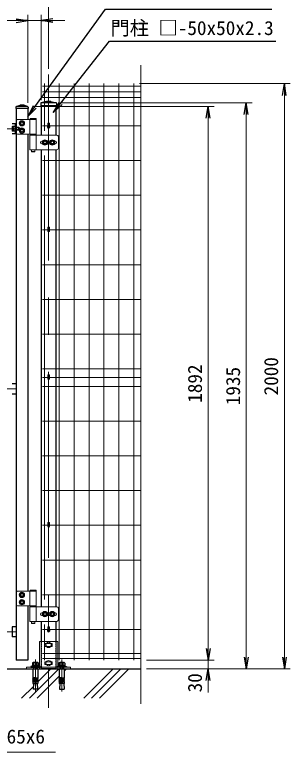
# Model space of a CAD drawing. Units: millimetres, scale not verified. Extents: x -6052 to 2348, y -2970 to 2970.
# Drawn here: x -4192 to -3252, y -892 to 1628 of the extents above; entities that cross this region are included whole.
import ezdxf
from ezdxf.enums import TextEntityAlignment as Align

# ---------------------------------------------------------------- set-up
doc = ezdxf.new("R2010")
doc.units = ezdxf.units.MM
doc.header["$LTSCALE"] = 20
for name, pattern in [('DASHED', [7.5, 6, -1.5]), ('USER1', [50.8, 31.75, -6.35, 6.35, -6.35]), ('USER3', [0.375, 0.25, -0.125])]:
    doc.linetypes.add(name, pattern=pattern)
for name, color, linetype, lineweight in [('0-0_Defpoints', 7, 'Continuous', 25), ('0-2_D-STR-TXT', 7, 'Continuous', 13), ('0-3_D-STR1', 1, 'Continuous', 25), ('0-4_D-BMK', 2, 'USER1', 13), ('0-5_D-STR-DIM', 7, 'Continuous', 13), ('0-6_0', 7, 'Continuous', 25), ('0-7_D-STR3', 3, 'Continuous', 13), ('0-8_D-STR2', 7, 'Continuous', 13), ('0-A_D-DCR-HCH', 7, 'Continuous', 13), ('0-B_D-BGD', 7, 'Continuous', 25)]:
    doc.layers.add(name, color=color, linetype=linetype, lineweight=lineweight)
doc.styles.add('ＭＳ ゴシック', font='')
doc.styles.get('ＭＳ ゴシック').set_extended_font_data('MS Gothic')

# ---------------------------------------------------------------- blocks, each defined once
blk = doc.blocks.new('_Open')
at = {"layer": '0-6_0'}
blk.add_line((-20, 3.33), (0, 0), dxfattribs=at)
blk.add_lwpolyline([(-20, -3.33), (0, 0), (-20, 0)], dxfattribs=at)
blk = doc.blocks.new('A$Cd95602ae')
at = {"layer": '0-0_Defpoints'}
for p, q in [((-196.8, 129.6), (-196.8, -129.6)), ((-196.8, 90.9), (-196.8, -90.9)), ((-196.8, 90.9), (-98.4, 90.9)), ((-196.8, 45.5), (-98.4, 45.5)), ((-177.2, 157.5), (-177.2, -157.5)), ((-98.4, 90.9), (-98.4, -90.9)), ((267.2, 98.4), (0, 98.4)), ((299.7, 65.9), (0, 65.9)), ((267.2, -98.4), (267.2, 98.4)), ((299.7, 65.9), (267.2, 98.4)), ((299.7, -65.9), (299.7, 65.9)), ((-196.8, -45.5), (-98.4, -45.5)), ((-196.8, -90.9), (-98.4, -90.9)), ((299.7, -65.9), (0, -65.9)), ((267.2, -98.4), (0, -98.4)), ((299.7, -65.9), (267.2, -98.4))]:
    blk.add_line(p, q, dxfattribs=at)
for points in [[(0, 157.5), (0, -157.5), (-177.2, -157.5), (-196.8, -129.6)], [(0, 157.5), (-177.2, 157.5), (-196.8, 129.6)]]:
    blk.add_lwpolyline(points, dxfattribs=at)
blk = doc.blocks.new('U16')
at = {"layer": '0-0_Defpoints'}
for p, q in [((17810, 37265), (17810, 36565)), ((17856, 37265), (17856, 36565))]:
    blk.add_line(p, q, dxfattribs=at)
at = {"layer": '0-3_D-STR1'}
for p, q in [((17860, 38392), (17860, 38300)), ((17893.9, 38437.9), (18160, 38520)), ((18659.2, 38440), (17908, 38440)), ((18400, 38520), (18160, 38520)), ((18666.2, 38437.9), (18400, 38520)), ((18700, 38392), (18700, 38300)), ((18700, 38300), (17860, 38300)), ((17880, 38300), (17880, 600)), ((18680, 38300), (18680, 37540)), ((17880, 37265), (17620, 37265)), ((17880, 36565), (17620, 36565)), ((18680, 36540), (18680, 5310)), ((17880, 19485), (17620, 19485)), ((17880, 18785), (17620, 18785)), ((18680, 4310), (18680, 600)), ((17880, 2185), (17620, 2185)), ((18680, 600), (17880, 600))]:
    blk.add_line(p, q, dxfattribs=at)
blk.add_lwpolyline([(17880, 2885), (17620, 2885), (17620, 2185)], dxfattribs=at)
for centre, start, end in [((17908, 38392), 90, 180), ((18652, 38392), 0, 72.84994)]:
    blk.add_arc(centre, 48, start, end, dxfattribs=at)
at = {"layer": '0-4_D-BMK'}
for p, q in [((1000, 36915), (17880, 36915)), ((1000, 19135), (17880, 19135)), ((1000, 2535), (17880, 2535))]:
    blk.add_line(p, q, dxfattribs=at)
at = {"layer": '0-7_D-STR3'}
for p, q in [((17880, 37440), (17880, 36640)), ((19260, 37540), (17980, 37540)), ((18828, 37540), (18828, 36540)), ((18864, 37620), (18844, 37600)), ((19244, 37540), (18844, 37540)), ((19224, 37620), (18864, 37620)), ((19224, 37620), (19244, 37600)), ((19244, 37600), (19244, 37540)), ((19260, 37540), (19260, 36540)), ((17980, 36540), (19260, 36540)), ((18828, 36480), (18828, 35480)), ((20668, 36480), (18828, 36480)), ((18834, 36540), (19254, 36540)), ((18834, 36540), (18834, 36480)), ((18834, 36480), (19254, 36480)), ((19254, 36540), (19254, 36480)), ((19260, 36480), (19260, 35480)), ((20768, 36380), (20768, 35580)), ((19550, 35980), (19550.2, 35980)), ((19640, 36070), (19694.1, 36070)), ((19640, 35890), (19694.1, 35890)), ((20005.9, 36070), (20194.1, 36070)), ((20005.9, 35890), (20194.1, 35890)), ((20505.9, 36070), (20560, 36070)), ((20505.9, 35890), (20560, 35890)), ((20650, 35980), (20650.2, 35980)), ((20668, 35480), (18828, 35480)), ((18924, 35480), (18924, 35360)), ((19164, 35360), (18924, 35360)), ((18944, 35340), (18924, 35360)), ((19144, 35340), (18944, 35340)), ((19144, 35340), (19164, 35360)), ((19164, 35480), (19164, 35360)), ((17880, 5210), (17880, 4410)), ((19260, 5310), (17980, 5310)), ((18828, 5310), (18828, 4310)), ((18864, 5390), (18844, 5370)), ((19244, 5310), (18844, 5310)), ((19224, 5390), (18864, 5390)), ((19224, 5390), (19244, 5370)), ((19244, 5370), (19244, 5310)), ((19260, 5310), (19260, 4310)), ((17980, 4310), (19260, 4310)), ((18828, 4250), (18828, 3250)), ((18828, 4250), (20668, 4250)), ((18834, 4310), (18834, 4250)), ((18834, 4310), (19254, 4310)), ((18834, 4250), (19254, 4250)), ((19254, 4310), (19254, 4250)), ((19260, 4250), (19260, 3250)), ((20768, 4150), (20768, 3350)), ((19550, 3750), (19550.2, 3750)), ((19640, 3840), (19694.1, 3840)), ((19640, 3660), (19694.1, 3660)), ((20005.9, 3840), (20194.1, 3840)), ((20005.9, 3660), (20194.1, 3660)), ((20505.9, 3840), (20560, 3840)), ((20505.9, 3660), (20560, 3660)), ((20650, 3750), (20650.2, 3750)), ((20668, 3250), (18828, 3250)), ((18924, 3250), (18924, 3130)), ((18944, 3110), (18924, 3130)), ((19164, 3130), (18924, 3130)), ((19144, 3110), (18944, 3110)), ((19144, 3110), (19164, 3130)), ((19164, 3250), (19164, 3130))]:
    blk.add_line(p, q, dxfattribs=at)
for points in [[(18280, 37452), (18139.7, 37371), (18139.7, 37209), (18280, 37128), (18420.3, 37209), (18420.3, 37371)], [(18280, 36952), (18139.7, 36871), (18139.7, 36709), (18280, 36628), (18420.3, 36709), (18420.3, 36871)], [(19850, 36142), (19709.7, 36061), (19709.7, 35899), (19850, 35818), (19990.3, 35899), (19990.3, 36061)], [(20350, 36142), (20209.7, 36061), (20209.7, 35899), (20350, 35818), (20490.3, 35899), (20490.3, 36061)], [(18280, 5222), (18139.7, 5141), (18139.7, 4979), (18280, 4898), (18420.3, 4979), (18420.3, 5141)], [(18280, 4722), (18139.7, 4641), (18139.7, 4479), (18280, 4398), (18420.3, 4479), (18420.3, 4641)], [(19850, 3912), (19709.7, 3831), (19709.7, 3669), (19850, 3588), (19990.3, 3669), (19990.3, 3831)], [(20350, 3912), (20209.7, 3831), (20209.7, 3669), (20350, 3588), (20490.3, 3669), (20490.3, 3831)]]:
    blk.add_lwpolyline(points, close=True, dxfattribs=at)
for points in [[(19244, 37600), (18844, 37600), (18844, 37540)], [(19244, 5370), (18844, 5370), (18844, 5310)]]:
    blk.add_lwpolyline(points, dxfattribs=at)
for centre, radius in [((18280, 37290), 180), ((18280, 37290), 140.7), ((18280, 37290), 90), ((18280, 37290), 80), ((18280, 36790), 180), ((18280, 36790), 140.7), ((18280, 36790), 90), ((18280, 36790), 80), ((19850, 35980), 180), ((19850, 35980), 140.7), ((19850, 35980), 90), ((19850, 35980), 80), ((20350, 35980), 180), ((20350, 35980), 140.7), ((20350, 35980), 90), ((20350, 35980), 80), ((18280, 5060), 180), ((18280, 5060), 140.7), ((18280, 5060), 90), ((18280, 5060), 80), ((18280, 4560), 180), ((18280, 4560), 140.7), ((18280, 4560), 90), ((18280, 4560), 80), ((19850, 3750), 180), ((19850, 3750), 140.7), ((19850, 3750), 90), ((19850, 3750), 80), ((20350, 3750), 180), ((20350, 3750), 140.7), ((20350, 3750), 90), ((20350, 3750), 80)]:
    blk.add_circle(centre, radius, dxfattribs=at)
for centre, radius, start, end in [((17980, 37440), 100, 90, 180), ((17980, 36640), 100, 180, 270), ((20668, 36380), 100, 0, 90), ((19640, 35980), 90, 90, 180), ((19640, 35980), 90, 180, 270), ((20560, 35980), 90, 0, 90), ((20560, 35980), 90, 270, 0), ((20668, 35580), 100, 270, 0), ((17980, 5210), 100, 90, 180), ((17980, 4410), 100, 180, 270), ((20668, 4150), 100, 0, 90), ((19640, 3750), 90, 90, 180), ((19640, 3750), 90, 180, 270), ((20560, 3750), 90, 0, 90), ((20560, 3750), 90, 270, 0), ((20668, 3350), 100, 270, 0)]:
    blk.add_arc(centre, radius, start, end, dxfattribs=at)
at = {"layer": '0-5_D-STR-DIM'}
blk.add_blockref('A$Cd95602ae', (17810, 36915), dxfattribs=at)
blk = doc.blocks.new('MLeader2')
at = {"layer": '0-2_D-STR-TXT', "lineweight": 25}
blk.add_line((-4118.54, 1309.35), (-4147.41, 1280.86), dxfattribs=at)
for points in [[(-4123.94, 1313.26), (-3881.78, 1647.67), (-3328.83, 1647.67), (-3314.51, 1647.67)], [(-4129.34, 1317.17), (-4147.41, 1280.86), (-4123.94, 1313.26)]]:
    blk.add_lwpolyline(points, dxfattribs=at)
blk = doc.blocks.new('MLeader3')
at = {"layer": '0-2_D-STR-TXT', "lineweight": 25}
blk.add_line((-4030.35, 1321.45), (-4060.3, 1294.11), dxfattribs=at)
for points in [[(-4035.59, 1325.57), (-3868.79, 1537.98), (-3315.84, 1537.98), (-3301.52, 1537.98)], [(-4040.84, 1329.68), (-4060.3, 1294.11), (-4035.59, 1325.57)]]:
    blk.add_lwpolyline(points, dxfattribs=at)

msp = doc.modelspace()

# ---------------------------------------------------------------- linework, layer by layer
at = {"layer": '0-2_D-STR-TXT'}
msp.add_lwpolyline([(-5013.58, -643.43), (-5031.41, -607.01), (-5008.16, -639.56), (-4828.11, -891.62), (-4053.27, -891.62)], dxfattribs=at)
at = {"layer": '0-3_D-STR1'}
for p, q in [((-4103.25, 1325.99), (-4103.41, 1316.99)), ((-4103.25, 1325.99), (-4103.41, 1316.99)), ((-4103.41, 1316.99), (-4049.41, 1316.99)), ((-4049.41, 1316.99), (-4103.41, 1316.99)), ((-4083.91, 1331.99), (-4101.7, 1327.9)), ((-4083.91, 1331.99), (-4101.7, 1327.9)), ((-4101.41, 1316.99), (-4101.41, 1216.99)), ((-4051.49, 1327.99), (-4101.32, 1327.99)), ((-4083.91, 1331.99), (-4068.91, 1331.99)), ((-4068.91, 1331.99), (-4083.91, 1331.99)), ((-4068.91, 1331.99), (-4051.11, 1327.9)), ((-4068.91, 1331.99), (-4051.11, 1327.9)), ((-4051.41, 1316.99), (-4051.41, 1216.99)), ((-4049.56, 1325.99), (-4049.41, 1316.99)), ((-4101.41, 1166.99), (-4101.41, -394.51)), ((-4051.41, 1166.99), (-4051.41, -394.51)), ((-4101.41, -444.51), (-4101.41, -513.01)), ((-4051.41, -444.51), (-4051.41, -513.01)), ((-4051.41, -607.01), (-4101.41, -607.01))]:
    msp.add_line(p, q, dxfattribs=at)
at = {"layer": '0-3_D-STR1', "linetype": 'USER3'}
for p, q in [((-4101.41, -513.01), (-4101.41, -607.01)), ((-4051.41, -513.01), (-4051.41, -607.01))]:
    msp.add_line(p, q, dxfattribs=at)
at = {"layer": '0-3_D-STR1'}
for centre, radius, start, end in [((-4101.25, 1325.95), 2, 102.93782, 179), ((-4101.25, 1325.95), 2, 102.93782, 179), ((-4051.56, 1325.95), 2, 1, 77.06218), ((-4076.41, 1244.99), 4, 162.5424, 17.4576), ((-4076.41, -476.03), 4, 162.5424, 17.4576)]:
    msp.add_arc(centre, radius, start, end, dxfattribs=at)
at = {"layer": '0-4_D-BMK'}
for p, q in [((-4076.41, 1424.07), (-4076.41, -740.13)), ((-4121.41, -575.1), (-4121.41, -684.1)), ((-4031.4, -575.1), (-4031.4, -684.1))]:
    msp.add_line(p, q, dxfattribs=at)
at = {"layer": '0-5_D-STR-DIM'}
for p, q in [((-4076.41, 1444.07), (-4076.41, 1748.23)), ((-4147.41, 1327.99), (-4147.41, 1628.23)), ((-4147.41, 1327.99), (-4147.41, 1628.23)), ((-4101.41, 1336.99), (-4101.41, 1628.23)), ((-5031.41, 1608.23), (-4187.41, 1608.23)), ((-4187.41, 1608.23), (-4227.41, 1608.23)), ((-4147.41, 1608.23), (-4101.41, 1608.23)), ((-4061.41, 1608.23), (-4021.41, 1608.23)), ((-3762.02, 1455.6), (-3762.02, -726.64)), ((-3765.98, 1392.99), (-3252.02, 1392.99)), ((-3272.02, 1352.99), (-3272.02, -567.01)), ((-4128.44, 1314.99), (-3512.02, 1314.99)), ((-4031.49, 1327.99), (-3382.02, 1327.99)), ((-3402.02, 1287.99), (-3402.02, -567.01)), ((-3532.02, 1274.99), (-3532.02, -537.01)), ((-3532.02, -537.01), (-3532.02, -497.01)), ((-3742.02, -577.01), (-3512.02, -577.01)), ((-3742.02, -577.01), (-3512.02, -577.01)), ((-3532.02, -607.01), (-3532.02, -577.01)), ((-3742.86, -607.01), (-3382.02, -607.01)), ((-3742.86, -607.01), (-3252.02, -607.01)), ((-3742.86, -607.01), (-3512.02, -607.01)), ((-3532.02, -647.01), (-3532.02, -687.01))]:
    msp.add_line(p, q, dxfattribs=at)
at = {"layer": '0-7_D-STR3'}
for p, q in [((-4079, 1257.16), (-4079, 1244.99)), ((-4073.8, 1257.16), (-4073.8, 1244.99)), ((-4079.01, 901.26), (-4079.01, 889.09)), ((-4073.81, 901.26), (-4073.81, 889.09)), ((-4079.01, 396.66), (-4079.01, 384.49)), ((-4073.81, 396.66), (-4073.81, 384.49)), ((-4079.01, -107.94), (-4079.01, -120.11)), ((-4073.81, -107.94), (-4073.81, -120.11)), ((-4079.01, -463.84), (-4079.01, -476.01)), ((-4073.81, -463.84), (-4073.81, -476.01)), ((-4063.92, -520.26), (-4088.92, -520.26)), ((-4088.92, -520.26), (-4088.92, -529.76)), ((-4063.92, -520.26), (-4063.92, -529.76)), ((-4044.91, -513.01), (-4044.91, -601.01)), ((-4063.92, -529.76), (-4088.92, -529.76)), ((-4151.41, -601.01), (-4151.41, -607.01)), ((-4151.41, -601.01), (-4001.41, -601.01)), ((-4063.92, -582.26), (-4088.92, -582.26)), ((-4088.92, -582.26), (-4088.92, -591.76)), ((-4063.92, -591.76), (-4088.92, -591.76)), ((-4063.92, -582.26), (-4063.92, -591.76)), ((-4001.41, -601.01), (-4001.41, -607.01)), ((-4151.41, -607.01), (-4001.41, -607.01)), ((-4130.06, -607.01), (-4112.76, -607.01)), ((-4022.75, -607.01), (-4040.05, -607.01))]:
    msp.add_line(p, q, dxfattribs=at)
at = {"layer": '0-7_D-STR3', "linetype": 'DASHED'}
for p, q in [((-4101.91, -513.01), (-4101.91, -607.01)), ((-4050.91, -513.01), (-4050.91, -607.01)), ((-4128.41, -601.01), (-4128.41, -607.01)), ((-4114.41, -601.01), (-4114.41, -607.01)), ((-4107.91, -601.01), (-4107.91, -607.01)), ((-4044.91, -601.01), (-4044.91, -607.01)), ((-4038.41, -601.01), (-4038.41, -607.01)), ((-4024.41, -601.01), (-4024.41, -607.01))]:
    msp.add_line(p, q, dxfattribs=at)
at = {"layer": '0-7_D-STR3', "lineweight": 25}
for p, q in [((-4137.41, -598.71), (-4137.41, -601.01)), ((-4105.41, -598.71), (-4137.41, -598.71)), ((-4137.41, -601.01), (-4105.41, -601.01)), ((-4110.66, -595.71), (-4132.16, -595.71)), ((-4132.16, -595.71), (-4132.16, -598.71)), ((-4132.16, -598.71), (-4110.66, -598.71)), ((-4131.8, -587.41), (-4131.8, -595.71)), ((-4131.8, -595.71), (-4111.01, -595.71)), ((-4113.61, -584.91), (-4129.2, -584.91)), ((-4127.41, -584.91), (-4115.41, -584.91)), ((-4127.4, -601.01), (-4127.4, -607.01)), ((-4126.6, -595.71), (-4126.6, -587.41)), ((-4126.32, -607.01), (-4126.32, -601.01)), ((-4122.91, -595.71), (-4122.1, -598.71)), ((-4119.91, -598.71), (-4120.71, -595.71)), ((-4116.48, -607.01), (-4116.48, -601.01)), ((-4116.21, -595.71), (-4116.21, -587.41)), ((-4115.4, -607.01), (-4115.4, -601.01)), ((-4111.01, -595.71), (-4111.01, -587.41)), ((-4110.66, -598.71), (-4110.66, -595.71)), ((-4105.41, -601.01), (-4105.41, -598.71)), ((-4047.4, -601.01), (-4047.4, -598.71)), ((-4047.4, -598.71), (-4015.4, -598.71)), ((-4015.4, -601.01), (-4047.4, -601.01)), ((-4042.15, -595.71), (-4020.65, -595.71)), ((-4042.15, -598.71), (-4042.15, -595.71)), ((-4020.65, -598.71), (-4042.15, -598.71)), ((-4041.8, -595.71), (-4041.8, -587.41)), ((-4021.01, -595.71), (-4041.8, -595.71)), ((-4039.2, -584.91), (-4023.61, -584.91)), ((-4037.41, -607.01), (-4037.41, -601.01)), ((-4025.4, -584.91), (-4037.4, -584.91)), ((-4036.6, -595.71), (-4036.6, -587.41)), ((-4036.33, -607.01), (-4036.33, -601.01)), ((-4032.9, -598.71), (-4032.1, -595.71)), ((-4029.9, -595.71), (-4030.71, -598.71)), ((-4026.49, -607.01), (-4026.49, -601.01)), ((-4026.21, -595.71), (-4026.21, -587.41)), ((-4025.41, -601.01), (-4025.41, -607.01)), ((-4021.01, -587.41), (-4021.01, -595.71)), ((-4020.65, -595.71), (-4020.65, -598.71)), ((-4015.4, -598.71), (-4015.4, -601.01)), ((-4130.06, -607.01), (-4130.06, -637.05)), ((-4112.76, -607.01), (-4112.76, -637.05)), ((-4040.05, -607.01), (-4040.05, -637.05)), ((-4022.75, -607.01), (-4022.75, -637.05)), ((-4122.41, -637.05), (-4130.06, -637.05)), ((-4130.06, -639.55), (-4129.62, -637.09)), ((-4130.06, -639.55), (-4122.41, -639.55)), ((-4130.06, -639.55), (-4130.06, -641.05)), ((-4130.06, -641.05), (-4122.41, -641.05)), ((-4130.06, -643.55), (-4129.62, -641.09)), ((-4130.06, -643.55), (-4122.41, -643.55)), ((-4130.06, -643.55), (-4130.06, -645.05)), ((-4130.06, -645.05), (-4122.41, -645.05)), ((-4130.06, -647.55), (-4129.62, -645.09)), ((-4130.06, -647.55), (-4122.41, -647.55)), ((-4130.06, -647.55), (-4130.06, -649.05)), ((-4130.06, -651.51), (-4129.62, -649.05)), ((-4130.06, -649.05), (-4122.41, -649.05)), ((-4130.06, -651.51), (-4122.41, -651.51)), ((-4130.06, -651.51), (-4130.06, -657.01)), ((-4122.41, -637.05), (-4122.41, -657.01)), ((-4120.41, -637.05), (-4112.76, -637.05)), ((-4120.41, -637.05), (-4120.41, -657.01)), ((-4112.76, -639.55), (-4120.41, -639.55)), ((-4112.76, -641.05), (-4120.41, -641.05)), ((-4112.76, -643.55), (-4120.41, -643.55)), ((-4112.76, -645.05), (-4120.41, -645.05)), ((-4112.76, -647.55), (-4120.41, -647.55)), ((-4112.76, -649.05), (-4120.41, -649.05)), ((-4112.76, -651.51), (-4120.41, -651.51)), ((-4112.76, -639.55), (-4113.19, -637.09)), ((-4112.76, -643.55), (-4113.19, -641.09)), ((-4112.76, -647.55), (-4113.19, -645.09)), ((-4112.76, -651.51), (-4113.19, -649.05)), ((-4112.76, -639.55), (-4112.76, -641.05)), ((-4112.76, -643.55), (-4112.76, -645.05)), ((-4112.76, -647.55), (-4112.76, -649.05)), ((-4112.76, -651.51), (-4112.76, -657.01)), ((-4032.4, -637.05), (-4040.05, -637.05)), ((-4040.05, -639.55), (-4039.62, -637.09)), ((-4040.05, -639.55), (-4032.4, -639.55)), ((-4040.05, -639.55), (-4040.05, -641.05)), ((-4040.05, -641.05), (-4032.4, -641.05)), ((-4040.05, -643.55), (-4039.62, -641.09)), ((-4040.05, -643.55), (-4032.4, -643.55)), ((-4040.05, -643.55), (-4040.05, -645.05)), ((-4040.05, -645.05), (-4032.4, -645.05)), ((-4040.05, -647.55), (-4039.62, -645.09)), ((-4040.05, -647.55), (-4032.4, -647.55)), ((-4040.05, -647.55), (-4040.05, -649.05)), ((-4040.05, -649.05), (-4032.4, -649.05)), ((-4040.05, -651.51), (-4039.62, -649.05)), ((-4040.05, -651.51), (-4032.4, -651.51)), ((-4040.05, -651.51), (-4040.05, -657.01)), ((-4032.4, -637.05), (-4032.4, -657.01)), ((-4030.4, -637.05), (-4030.4, -657.01)), ((-4030.4, -637.05), (-4022.75, -637.05)), ((-4022.75, -639.55), (-4030.4, -639.55)), ((-4022.75, -641.05), (-4030.4, -641.05)), ((-4022.75, -643.55), (-4030.4, -643.55)), ((-4022.75, -645.05), (-4030.4, -645.05)), ((-4022.75, -647.55), (-4030.4, -647.55)), ((-4022.75, -649.05), (-4030.4, -649.05)), ((-4022.75, -651.51), (-4030.4, -651.51)), ((-4022.75, -639.55), (-4023.19, -637.09)), ((-4022.75, -643.55), (-4023.19, -641.09)), ((-4022.75, -647.55), (-4023.19, -645.09)), ((-4022.75, -651.51), (-4023.19, -649.05)), ((-4022.75, -639.55), (-4022.75, -641.05)), ((-4022.75, -643.55), (-4022.75, -645.05)), ((-4022.75, -647.55), (-4022.75, -649.05)), ((-4022.75, -651.51), (-4022.75, -657.01)), ((-4130.06, -657.01), (-4112.76, -657.01)), ((-4127.9, -657.01), (-4128.99, -676.11)), ((-4113.83, -676.11), (-4128.99, -676.11)), ((-4114.91, -657.01), (-4113.83, -676.11)), ((-4022.75, -657.01), (-4040.05, -657.01)), ((-4037.9, -657.01), (-4038.98, -676.11)), ((-4038.98, -676.11), (-4023.82, -676.11)), ((-4024.91, -657.01), (-4023.82, -676.11))]:
    msp.add_line(p, q, dxfattribs=at)
at = {"layer": '0-7_D-STR3'}
msp.add_lwpolyline([(-4044.91, -513.01), (-4107.91, -513.01), (-4107.91, -601.01)], dxfattribs=at)
for centre in [(-4076.41, -525.01), (-4076.41, -587.01)]:
    msp.add_circle(centre, 9, dxfattribs=at)
for centre in [(-4076.4, 1244.99), (-4076.41, 889.09), (-4076.41, 384.49), (-4076.41, -120.11), (-4076.41, -476.01)]:
    msp.add_arc(centre, 2.6, 180, 0, dxfattribs=at)
at = {"layer": '0-7_D-STR3', "lineweight": 25}
for centre, radius, start, end in [((-4129.2, -587.51), 2.6, 2.20423, 177.79577), ((-4121.41, -591.56), 6.65, 38.61324, 141.38676), ((-4113.61, -587.51), 2.6, 2.20423, 177.79577), ((-4039.2, -587.51), 2.6, 2.20423, 177.79577), ((-4031.4, -591.56), 6.65, 38.61324, 141.38676), ((-4023.61, -587.51), 2.6, 2.20423, 177.79577), ((-4121.41, -637.05), 1, 0, 180), ((-4031.4, -637.05), 1, 0, 180)]:
    msp.add_arc(centre, radius, start, end, dxfattribs=at)
at = {"layer": '0-7_D-STR3'}
for centre in [(-4076.4, 1257.14), (-4076.41, 901.25), (-4076.41, 396.64), (-4076.41, -107.96), (-4076.41, -463.86)]:
    msp.add_ellipse(centre, major_axis=(-2.6, 0), ratio=0.649974, start_param=3.1415927, end_param=6.2831853, dxfattribs=at)
at = {"layer": '0-8_D-STR2'}
for p, q in [((-4090.6, 1392.99), (-4090.6, 1232.19)), ((-4039.83, 1392.99), (-4039.83, -577.01)), ((-3989.06, 1392.99), (-3989.06, -577.01)), ((-3938.29, 1392.99), (-3938.29, -577.01)), ((-3887.52, 1392.99), (-3887.52, -577.01)), ((-3836.75, 1392.99), (-3836.75, -577.01)), ((-3785.98, 1392.99), (-3785.98, -577.01)), ((-4097.6, 1384.56), (-3762.02, 1384.56)), ((-4097.6, 1364.99), (-3762.02, 1364.99)), ((-4097.6, 1345.42), (-3762.02, 1345.42)), ((-4097.6, 1248.99), (-3762.02, 1248.99)), ((-4090.6, 1147.15), (-4090.6, -370.17)), ((-4097.6, 1130.35), (-3762.02, 1130.35)), ((-4097.6, 1011.7), (-3762.02, 1011.7)), ((-4097.6, 893.06), (-3762.02, 893.06)), ((-4097.6, 774.42), (-3762.02, 774.42)), ((-4097.6, 655.77), (-3762.02, 655.77)), ((-4097.6, 537.13), (-3762.02, 537.13)), ((-4097.6, 418.49), (-3762.02, 418.49)), ((-4097.6, 388.49), (-3762.02, 388.49)), ((-4097.6, 358.49), (-3762.02, 358.49)), ((-4097.6, 239.85), (-3762.02, 239.85)), ((-4097.6, 121.2), (-3762.02, 121.2)), ((-4097.6, 2.56), (-3762.02, 2.56)), ((-4097.6, -116.08), (-3762.02, -116.08)), ((-4097.6, -234.73), (-3762.02, -234.73)), ((-4097.6, -353.37), (-3762.02, -353.37)), ((-4097.6, -472.01), (-3762.02, -472.01)), ((-4090.6, -455.23), (-4090.6, -577.01)), ((-4097.6, -554.16), (-3762.02, -554.16)), ((-4097.6, -571.16), (-3762.02, -571.16))]:
    msp.add_line(p, q, dxfattribs=at)
at = {"layer": '0-A_D-DCR-HCH'}
for p, q in [((-4141.84, -707.01), (-4041.84, -607.01)), ((-4112.77, -651.43), (-4068.36, -607.01)), ((-4022.76, -614.45), (-4015.32, -607.01)), ((-3956.22, -707.01), (-3856.22, -607.01)), ((-3929.71, -707.01), (-3829.71, -607.01)), ((-3903.19, -707.01), (-3803.19, -607.01)), ((-4115.32, -707.01), (-4040.06, -631.75)), ((-4168.36, -707.01), (-4128.48, -667.13))]:
    msp.add_line(p, q, dxfattribs=at)
at = {"layer": '0-B_D-BGD'}
msp.add_line((-5420.8, -607.01), (-3762.86, -607.01), dxfattribs=at)

# ---------------------------------------------------------------- block references
at = {"layer": '0-2_D-STR-TXT'}
for name in ['MLeader2', 'MLeader3']:
    msp.add_blockref(name, (0, 0), dxfattribs=at)
at = {"layer": '0-5_D-STR-DIM'}
for name, p, xscale, yscale in [('_Open', (-4147.41, 1608.23), 2, 2), ('_Open', (-4147.41, 1608.23), 2, 2), ('U16', (-5081.41, -607.01), 0.05, 0.05)]:
    msp.add_blockref(name, p, dxfattribs=dict(at, xscale=xscale, yscale=yscale))
at = {"layer": '0-5_D-STR-DIM', "xscale": 2, "yscale": 2}
for p, rotation in [((-4101.41, 1608.23), 180), ((-3272.02, 1392.99), 90), ((-3532.02, 1314.99), 90), ((-3402.02, 1327.99), 90), ((-3532.02, -577.01), 270), ((-3532.02, -577.01), 270), ((-3402.02, -607.01), 270), ((-3272.02, -607.01), 270), ((-3532.02, -607.01), 90)]:
    msp.add_blockref('_Open', p, dxfattribs=dict(at, rotation=rotation))

# ---------------------------------------------------------------- texts
at = {"layer": '0-2_D-STR-TXT', "style": 'ＭＳ ゴシック'}
for s, p in [('門柱 □-50x50x2.3', (-3865.14, 1544.57)), (' 2-150x65x6', (-4448.63, -876.22))]:
    msp.add_text(s, height=48.09, dxfattribs=at).set_placement(p, align=Align.BOTTOM_LEFT)
at = {"layer": '0-5_D-STR-DIM', "style": 'ＭＳ ゴシック'}
for s, p in [('2000', (-3278.77, 327.74)), ('1892', (-3538.77, 302.61)), ('1935', (-3408.77, 294.24)), ('30', (-3538.77, -687.02))]:
    msp.add_text(s, height=48.09, rotation=90, dxfattribs=at).set_placement(p, align=Align.BOTTOM_LEFT)

doc.saveas('drawing.dxf')
